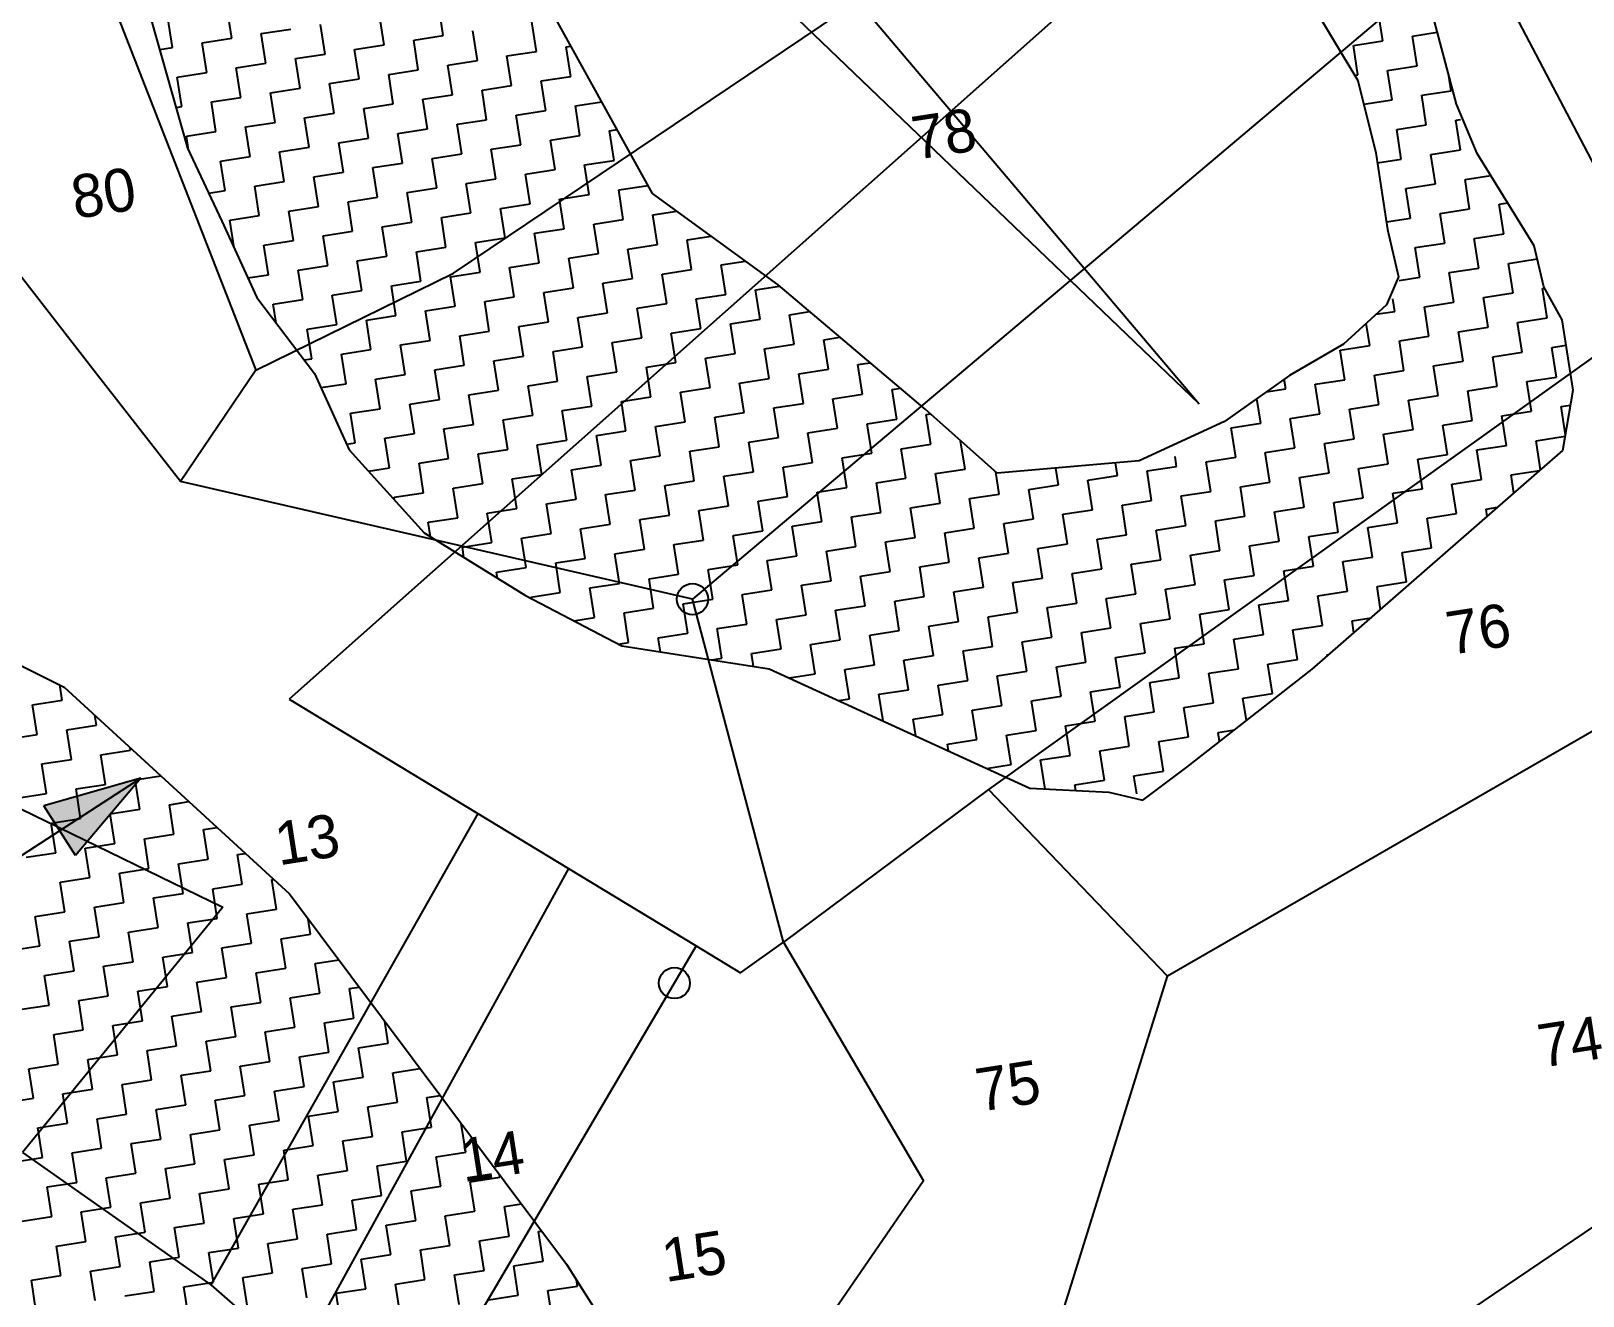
# Model space of a CAD drawing. Header units: metres. Extents: x 288488 to 290462, y 1999122 to 2001536.
# Drawn here: x 289043.3 to 289300.5, y 2000028.3 to 2000238.1 of the extents above; entities that cross this region are included whole.
import ezdxf
from ezdxf.enums import TextEntityAlignment as Align

# ---------------------------------------------------------------- set-up
doc = ezdxf.new("R2010")
doc.units = ezdxf.units.M
doc.header["$MEASUREMENT"] = 0
for name, color, linetype in [('POLY_HATCH', 12, 'Continuous'), ('POLY_PARCEL', 6, 'Continuous'), ('TEXT_PARCEL', 7, 'Continuous')]:
    doc.layers.add(name, color=color, linetype=linetype)
doc.styles.add('TEXT_MAP', font='')
doc.styles.get('TEXT_MAP').set_extended_font_data('Kruti Dev 050')

msp = doc.modelspace()

# ---------------------------------------------------------------- hatches: boundary and pattern name
h = msp.add_hatch(color=256)
h.paths.add_polyline_path([(289048.01, 2000105.5), (289050.66, 2000101.39), (289061.44, 2000114.16)])
h.paths.add_polyline_path([(289061.44, 2000114.16), (289045.36, 2000109.6), (289048.01, 2000105.5)])

# ---------------------------------------------------------------- linework, layer by layer
for p, q in [((289061.44, 2000114.16), (288980.57, 2000061.95)), ((289061.44, 2000114.16), (289045.36, 2000109.6)), ((289061.44, 2000114.16), (289050.66, 2000101.39)), ((289050.66, 2000101.39), (289045.36, 2000109.6))]:
    msp.add_line(p, q)
for centre in [(289152.9, 2000143.87), (289149.9, 2000080.21)]:
    msp.add_circle(centre, 2.58)
at = {"layer": 'POLY_HATCH', "linetype": 'Continuous'}
for p, q in [((289076.52, 2000236.88), (289075.76, 2000241.79)), ((289111.59, 2000237.32), (289110.83, 2000242.22)), ((289267.33, 2000236.47), (289266.57, 2000241.37)), ((289066.72, 2000235.36), (289065.96, 2000240.26)), ((289081.42, 2000237.65), (289086.32, 2000238.41)), ((289091.99, 2000234.27), (289091.22, 2000239.17)), ((289101.79, 2000235.8), (289101.03, 2000240.7)), ((289127.06, 2000234.71), (289126.29, 2000239.61)), ((289071.62, 2000236.12), (289076.52, 2000236.88)), ((289072.38, 2000231.22), (289071.62, 2000236.12)), ((289082.18, 2000232.75), (289081.42, 2000237.65)), ((289096.89, 2000235.03), (289101.79, 2000235.8)), ((289106.69, 2000236.56), (289111.59, 2000237.32)), ((289107.45, 2000231.66), (289106.69, 2000236.56)), ((289117.25, 2000233.18), (289116.49, 2000238.09)), ((289262.43, 2000235.7), (289267.33, 2000236.47)), ((289263.19, 2000230.8), (289262.43, 2000235.7)), ((289272.23, 2000237.23), (289276.35, 2000237.87)), ((289273, 2000232.33), (289272.23, 2000237.23)), ((289064.59, 2000235.03), (289066.72, 2000235.36)), ((289087.09, 2000233.51), (289091.99, 2000234.27)), ((289087.85, 2000228.61), (289087.09, 2000233.51)), ((289097.65, 2000230.13), (289096.89, 2000235.03)), ((289112.35, 2000232.42), (289117.25, 2000233.18)), ((289122.15, 2000233.95), (289127.06, 2000234.71)), ((289122.92, 2000229.05), (289122.15, 2000233.95)), ((289131.96, 2000235.47), (289132.75, 2000235.6)), ((289132.72, 2000230.57), (289131.96, 2000235.47)), ((289067.48, 2000230.46), (289072.38, 2000231.22)), ((289077.28, 2000231.98), (289082.18, 2000232.75)), ((289078.05, 2000227.08), (289077.28, 2000231.98)), ((289102.55, 2000230.9), (289107.45, 2000231.66)), ((289103.31, 2000226), (289102.55, 2000230.9)), ((289113.12, 2000227.52), (289112.35, 2000232.42)), ((289127.82, 2000229.81), (289132.72, 2000230.57)), ((289262.7, 2000230.72), (289263.19, 2000230.8)), ((289268.1, 2000231.56), (289273, 2000232.33)), ((289268.86, 2000226.66), (289268.1, 2000231.56)), ((289278.66, 2000228.19), (289278.28, 2000230.63)), ((289068.24, 2000225.56), (289067.48, 2000230.46)), ((289082.95, 2000227.85), (289087.85, 2000228.61)), ((289092.75, 2000229.37), (289097.65, 2000230.13)), ((289093.51, 2000224.47), (289092.75, 2000229.37)), ((289118.02, 2000228.28), (289122.92, 2000229.05)), ((289118.78, 2000223.38), (289118.02, 2000228.28)), ((289128.58, 2000224.91), (289127.82, 2000229.81)), ((289273.76, 2000227.43), (289278.66, 2000228.19)), ((289067.31, 2000225.41), (289068.24, 2000225.56)), ((289073.15, 2000226.32), (289078.05, 2000227.08)), ((289073.91, 2000221.42), (289073.15, 2000226.32)), ((289083.71, 2000222.94), (289082.95, 2000227.85)), ((289098.41, 2000225.23), (289103.31, 2000226)), ((289108.21, 2000226.76), (289113.12, 2000227.52)), ((289108.98, 2000221.86), (289108.21, 2000226.76)), ((289133.48, 2000225.67), (289137.87, 2000226.35)), ((289134.25, 2000220.77), (289133.48, 2000225.67)), ((289264.17, 2000225.93), (289268.86, 2000226.66)), ((289274.52, 2000222.53), (289273.76, 2000227.43)), ((289078.81, 2000222.18), (289083.71, 2000222.94)), ((289088.61, 2000223.71), (289093.51, 2000224.47)), ((289089.37, 2000218.81), (289088.61, 2000223.71)), ((289099.18, 2000220.33), (289098.41, 2000225.23)), ((289113.88, 2000222.62), (289118.78, 2000223.38)), ((289123.68, 2000224.15), (289128.58, 2000224.91)), ((289124.44, 2000219.24), (289123.68, 2000224.15)), ((289279.42, 2000223.29), (289280.21, 2000223.41)), ((289280.19, 2000218.39), (289279.42, 2000223.29)), ((289069.01, 2000220.66), (289073.91, 2000221.42)), ((289069.37, 2000218.36), (289069.01, 2000220.66)), ((289079.57, 2000217.28), (289078.81, 2000222.18)), ((289094.28, 2000219.57), (289099.18, 2000220.33)), ((289104.08, 2000221.09), (289108.98, 2000221.86)), ((289104.84, 2000216.19), (289104.08, 2000221.09)), ((289114.64, 2000217.72), (289113.88, 2000222.62)), ((289129.34, 2000220.01), (289134.25, 2000220.77)), ((289139.15, 2000221.53), (289140.43, 2000221.73)), ((289139.91, 2000216.63), (289139.15, 2000221.53)), ((289269.62, 2000221.76), (289274.52, 2000222.53)), ((289270.38, 2000216.86), (289269.62, 2000221.76)), ((289084.47, 2000218.04), (289089.37, 2000218.81)), ((289085.24, 2000213.14), (289084.47, 2000218.04)), ((289095.04, 2000214.67), (289094.28, 2000219.57)), ((289109.74, 2000216.96), (289114.64, 2000217.72)), ((289119.54, 2000218.48), (289124.44, 2000219.24)), ((289120.31, 2000213.58), (289119.54, 2000218.48)), ((289130.11, 2000215.11), (289129.34, 2000220.01)), ((289275.28, 2000217.62), (289280.19, 2000218.39)), ((289074.67, 2000216.52), (289079.57, 2000217.28)), ((289075.43, 2000211.62), (289074.67, 2000216.52)), ((289099.94, 2000215.43), (289104.84, 2000216.19)), ((289100.7, 2000210.53), (289099.94, 2000215.43)), ((289110.5, 2000212.06), (289109.74, 2000216.96)), ((289125.21, 2000214.34), (289130.11, 2000215.11)), ((289135.01, 2000215.87), (289139.91, 2000216.63)), ((289135.77, 2000210.97), (289135.01, 2000215.87)), ((289266.41, 2000216.24), (289270.38, 2000216.86)), ((289276.05, 2000212.72), (289275.28, 2000217.62)), ((289080.34, 2000212.38), (289085.24, 2000213.14)), ((289090.14, 2000213.91), (289095.04, 2000214.67)), ((289090.9, 2000209), (289090.14, 2000213.91)), ((289115.4, 2000212.82), (289120.31, 2000213.58)), ((289116.17, 2000207.92), (289115.4, 2000212.82)), ((289125.97, 2000209.44), (289125.21, 2000214.34)), ((289271.15, 2000211.96), (289276.05, 2000212.72)), ((289280.95, 2000213.49), (289285.22, 2000214.15)), ((289281.71, 2000208.59), (289280.95, 2000213.49)), ((289072.72, 2000211.19), (289075.43, 2000211.62)), ((289081.1, 2000207.48), (289080.34, 2000212.38)), ((289095.8, 2000209.77), (289100.7, 2000210.53)), ((289105.6, 2000211.29), (289110.5, 2000212.06)), ((289106.37, 2000206.39), (289105.6, 2000211.29)), ((289130.87, 2000210.21), (289135.77, 2000210.97)), ((289131.63, 2000205.3), (289130.87, 2000210.21)), ((289140.67, 2000211.73), (289145.55, 2000212.49)), ((289141.43, 2000206.83), (289140.67, 2000211.73)), ((289271.91, 2000207.06), (289271.15, 2000211.96)), ((289076.2, 2000206.72), (289081.1, 2000207.48)), ((289086, 2000208.24), (289090.9, 2000209)), ((289086.76, 2000203.34), (289086, 2000208.24)), ((289096.56, 2000204.87), (289095.8, 2000209.77)), ((289111.27, 2000207.15), (289116.17, 2000207.92)), ((289121.07, 2000208.68), (289125.97, 2000209.44)), ((289121.83, 2000203.78), (289121.07, 2000208.68)), ((289146.34, 2000207.59), (289150.32, 2000208.21)), ((289147.1, 2000202.69), (289146.34, 2000207.59)), ((289276.81, 2000207.82), (289281.71, 2000208.59)), ((289277.57, 2000202.92), (289276.81, 2000207.82)), ((289286.61, 2000209.35), (289288.03, 2000209.57)), ((289287.38, 2000204.45), (289286.61, 2000209.35)), ((289076.91, 2000202.14), (289076.2, 2000206.72)), ((289091.66, 2000204.1), (289096.56, 2000204.87)), ((289101.46, 2000205.63), (289106.37, 2000206.39)), ((289102.23, 2000200.73), (289101.46, 2000205.63)), ((289112.03, 2000202.25), (289111.27, 2000207.15)), ((289126.73, 2000204.54), (289131.63, 2000205.3)), ((289136.53, 2000206.07), (289141.43, 2000206.83)), ((289137.3, 2000201.17), (289136.53, 2000206.07)), ((289267.93, 2000206.44), (289271.91, 2000207.06)), ((289081.86, 2000202.58), (289086.76, 2000203.34)), ((289082.62, 2000197.68), (289081.86, 2000202.58)), ((289092.43, 2000199.2), (289091.66, 2000204.1)), ((289107.13, 2000201.49), (289112.03, 2000202.25)), ((289116.93, 2000203.02), (289121.83, 2000203.78)), ((289117.69, 2000198.12), (289116.93, 2000203.02)), ((289127.49, 2000199.64), (289126.73, 2000204.54)), ((289142.2, 2000201.93), (289147.1, 2000202.69)), ((289152, 2000203.46), (289155.99, 2000204.08)), ((289152.76, 2000198.55), (289152, 2000203.46)), ((289272.67, 2000202.16), (289277.57, 2000202.92)), ((289282.47, 2000203.68), (289287.38, 2000204.45)), ((289283.24, 2000198.78), (289282.47, 2000203.68)), ((289097.33, 2000199.97), (289102.23, 2000200.73)), ((289098.09, 2000195.06), (289097.33, 2000199.97)), ((289107.89, 2000196.59), (289107.13, 2000201.49)), ((289132.4, 2000200.4), (289137.3, 2000201.17)), ((289133.16, 2000195.5), (289132.4, 2000200.4)), ((289142.96, 2000197.03), (289142.2, 2000201.93)), ((289157.66, 2000199.32), (289161.66, 2000199.94)), ((289273.44, 2000197.26), (289272.67, 2000202.16)), ((289288.14, 2000199.55), (289292.92, 2000200.29)), ((289079.19, 2000197.14), (289082.62, 2000197.68)), ((289087.52, 2000198.44), (289092.43, 2000199.2)), ((289088.29, 2000193.54), (289087.52, 2000198.44)), ((289112.79, 2000197.35), (289117.69, 2000198.12)), ((289113.55, 2000192.45), (289112.79, 2000197.35)), ((289122.59, 2000198.88), (289127.49, 2000199.64)), ((289123.36, 2000193.98), (289122.59, 2000198.88)), ((289147.86, 2000197.79), (289152.76, 2000198.55)), ((289148.62, 2000192.89), (289147.86, 2000197.79)), ((289158.43, 2000194.42), (289157.66, 2000199.32)), ((289270.03, 2000196.73), (289273.44, 2000197.26)), ((289278.34, 2000198.02), (289283.24, 2000198.78)), ((289279.1, 2000193.12), (289278.34, 2000198.02)), ((289288.9, 2000194.65), (289288.14, 2000199.55)), ((289093.19, 2000194.3), (289098.09, 2000195.06)), ((289102.99, 2000195.83), (289107.89, 2000196.59)), ((289103.75, 2000190.93), (289102.99, 2000195.83)), ((289128.26, 2000194.74), (289133.16, 2000195.5)), ((289129.02, 2000189.84), (289128.26, 2000194.74)), ((289138.06, 2000196.27), (289142.96, 2000197.03)), ((289138.82, 2000191.37), (289138.06, 2000196.27)), ((289163.33, 2000195.18), (289167.3, 2000195.8)), ((289164.09, 2000190.28), (289163.33, 2000195.18)), ((289284, 2000193.88), (289288.9, 2000194.65)), ((289293.8, 2000195.41), (289294.12, 2000195.46)), ((289294.56, 2000190.51), (289293.8, 2000195.41)), ((289083.39, 2000192.78), (289088.29, 2000193.54)), ((289083.87, 2000189.67), (289083.39, 2000192.78)), ((289093.95, 2000189.4), (289093.19, 2000194.3)), ((289108.65, 2000191.69), (289113.55, 2000192.45)), ((289118.46, 2000193.21), (289123.36, 2000193.98)), ((289119.22, 2000188.31), (289118.46, 2000193.21)), ((289143.72, 2000192.13), (289148.62, 2000192.89)), ((289144.49, 2000187.23), (289143.72, 2000192.13)), ((289153.52, 2000193.65), (289158.43, 2000194.42)), ((289154.29, 2000188.75), (289153.52, 2000193.65)), ((289269.3, 2000191.59), (289268.97, 2000193.68)), ((289274.2, 2000192.36), (289279.1, 2000193.12)), ((289274.96, 2000187.46), (289274.2, 2000192.36)), ((289284.76, 2000188.98), (289284, 2000193.88)), ((289089.05, 2000188.64), (289093.95, 2000189.4)), ((289098.85, 2000190.16), (289103.75, 2000190.93)), ((289099.61, 2000185.26), (289098.85, 2000190.16)), ((289109.42, 2000186.79), (289108.65, 2000191.69)), ((289124.12, 2000189.08), (289129.02, 2000189.84)), ((289133.92, 2000190.6), (289138.82, 2000191.37)), ((289134.68, 2000185.7), (289133.92, 2000190.6)), ((289159.19, 2000189.52), (289164.09, 2000190.28)), ((289159.95, 2000184.61), (289159.19, 2000189.52)), ((289168.99, 2000191.04), (289172.31, 2000191.56)), ((289169.75, 2000186.14), (289168.99, 2000191.04)), ((289265.16, 2000185.93), (289264.58, 2000189.65)), ((289266.17, 2000191.11), (289269.3, 2000191.59)), ((289289.66, 2000189.74), (289294.56, 2000190.51)), ((289290.43, 2000184.84), (289289.66, 2000189.74)), ((289089.81, 2000183.74), (289089.05, 2000188.64)), ((289114.32, 2000187.55), (289119.22, 2000188.31)), ((289115.08, 2000182.65), (289114.32, 2000187.55)), ((289124.88, 2000184.18), (289124.12, 2000189.08)), ((289139.58, 2000186.46), (289144.49, 2000187.23)), ((289149.39, 2000187.99), (289154.29, 2000188.75)), ((289150.15, 2000183.09), (289149.39, 2000187.99)), ((289174.65, 2000186.9), (289177.32, 2000187.32)), ((289175.42, 2000182), (289174.65, 2000186.9)), ((289270.06, 2000186.69), (289274.96, 2000187.46)), ((289279.86, 2000188.22), (289284.76, 2000188.98)), ((289280.62, 2000183.32), (289279.86, 2000188.22)), ((289094.71, 2000184.5), (289099.61, 2000185.26)), ((289095.48, 2000179.6), (289094.71, 2000184.5)), ((289104.52, 2000186.03), (289109.42, 2000186.79)), ((289105.28, 2000181.12), (289104.52, 2000186.03)), ((289129.78, 2000184.94), (289134.68, 2000185.7)), ((289130.55, 2000180.04), (289129.78, 2000184.94)), ((289140.35, 2000181.56), (289139.58, 2000186.46)), ((289155.05, 2000183.85), (289159.95, 2000184.61)), ((289164.85, 2000185.38), (289169.75, 2000186.14)), ((289165.62, 2000180.48), (289164.85, 2000185.38)), ((289260.26, 2000185.17), (289265.16, 2000185.93)), ((289261.02, 2000180.27), (289260.26, 2000185.17)), ((289270.82, 2000181.79), (289270.06, 2000186.69)), ((289285.53, 2000184.08), (289290.43, 2000184.84)), ((289295.33, 2000185.61), (289297.68, 2000185.97)), ((289296.09, 2000180.71), (289295.33, 2000185.61)), ((289088.52, 2000183.54), (289089.81, 2000183.74)), ((289110.18, 2000181.89), (289115.08, 2000182.65)), ((289110.94, 2000176.99), (289110.18, 2000181.89)), ((289119.98, 2000183.41), (289124.88, 2000184.18)), ((289120.74, 2000178.51), (289119.98, 2000183.41)), ((289145.25, 2000182.33), (289150.15, 2000183.09)), ((289146.01, 2000177.43), (289145.25, 2000182.33)), ((289155.81, 2000178.95), (289155.05, 2000183.85)), ((289170.52, 2000181.24), (289175.42, 2000182)), ((289180.32, 2000182.76), (289182.33, 2000183.08)), ((289181.08, 2000177.86), (289180.32, 2000182.76)), ((289265.92, 2000181.03), (289270.82, 2000181.79)), ((289275.72, 2000182.56), (289280.62, 2000183.32)), ((289276.49, 2000177.65), (289275.72, 2000182.56)), ((289286.29, 2000179.18), (289285.53, 2000184.08)), ((289091.29, 2000178.95), (289095.48, 2000179.6)), ((289100.38, 2000180.36), (289105.28, 2000181.12)), ((289101.14, 2000175.46), (289100.38, 2000180.36)), ((289125.64, 2000179.27), (289130.55, 2000180.04)), ((289126.41, 2000174.37), (289125.64, 2000179.27)), ((289135.45, 2000180.8), (289140.35, 2000181.56)), ((289136.21, 2000175.9), (289135.45, 2000180.8)), ((289160.71, 2000179.71), (289165.62, 2000180.48)), ((289161.48, 2000174.81), (289160.71, 2000179.71)), ((289171.28, 2000176.34), (289170.52, 2000181.24)), ((289251.22, 2000178.74), (289250.97, 2000180.37)), ((289256.12, 2000179.5), (289261.02, 2000180.27)), ((289256.88, 2000174.6), (289256.12, 2000179.5)), ((289266.68, 2000176.13), (289265.92, 2000181.03)), ((289281.39, 2000178.42), (289286.29, 2000179.18)), ((289291.19, 2000179.94), (289296.09, 2000180.71)), ((289291.95, 2000175.04), (289291.19, 2000179.94)), ((289106.04, 2000176.22), (289110.94, 2000176.99)), ((289115.84, 2000177.75), (289120.74, 2000178.51)), ((289116.61, 2000172.85), (289115.84, 2000177.75)), ((289141.11, 2000176.66), (289146.01, 2000177.43)), ((289141.87, 2000171.76), (289141.11, 2000176.66)), ((289150.91, 2000178.19), (289155.81, 2000178.95)), ((289151.68, 2000173.29), (289150.91, 2000178.19)), ((289176.18, 2000177.1), (289181.08, 2000177.86)), ((289176.94, 2000172.2), (289176.18, 2000177.1)), ((289185.98, 2000178.63), (289187.35, 2000178.84)), ((289186.74, 2000173.73), (289185.98, 2000178.63)), ((289247.08, 2000173.08), (289246.45, 2000177.16)), ((289247.96, 2000178.23), (289251.22, 2000178.74)), ((289271.59, 2000176.89), (289276.49, 2000177.65)), ((289272.35, 2000171.99), (289271.59, 2000176.89)), ((289282.15, 2000173.52), (289281.39, 2000178.42)), ((289096.24, 2000174.7), (289101.14, 2000175.46)), ((289097, 2000169.8), (289096.24, 2000174.7)), ((289106.8, 2000171.32), (289106.04, 2000176.22)), ((289121.51, 2000173.61), (289126.41, 2000174.37)), ((289131.31, 2000175.14), (289136.21, 2000175.9)), ((289132.07, 2000170.24), (289131.31, 2000175.14)), ((289156.58, 2000174.05), (289161.48, 2000174.81)), ((289157.34, 2000169.15), (289156.58, 2000174.05)), ((289166.38, 2000175.58), (289171.28, 2000176.34)), ((289167.14, 2000170.67), (289166.38, 2000175.58)), ((289191.65, 2000174.49), (289192.32, 2000174.59)), ((289192.41, 2000169.59), (289191.65, 2000174.49)), ((289251.98, 2000173.84), (289256.88, 2000174.6)), ((289261.78, 2000175.37), (289266.68, 2000176.13)), ((289262.55, 2000170.47), (289261.78, 2000175.37)), ((289287.05, 2000174.28), (289291.95, 2000175.04)), ((289287.81, 2000169.38), (289287.05, 2000174.28)), ((289296.85, 2000175.8), (289298.42, 2000176.05)), ((289297.58, 2000171.12), (289296.85, 2000175.8)), ((289111.7, 2000172.09), (289116.61, 2000172.85)), ((289112.47, 2000167.18), (289111.7, 2000172.09)), ((289122.27, 2000168.71), (289121.51, 2000173.61)), ((289136.97, 2000171), (289141.87, 2000171.76)), ((289146.77, 2000172.52), (289151.68, 2000173.29)), ((289147.54, 2000167.62), (289146.77, 2000172.52)), ((289172.04, 2000171.44), (289176.94, 2000172.2)), ((289172.8, 2000166.54), (289172.04, 2000171.44)), ((289181.84, 2000172.96), (289186.74, 2000173.73)), ((289182.61, 2000168.06), (289181.84, 2000172.96)), ((289242.18, 2000172.31), (289247.08, 2000173.08)), ((289242.94, 2000167.41), (289242.18, 2000172.31)), ((289252.74, 2000168.94), (289251.98, 2000173.84)), ((289267.45, 2000171.23), (289272.35, 2000171.99)), ((289277.25, 2000172.75), (289282.15, 2000173.52)), ((289278.01, 2000167.85), (289277.25, 2000172.75)), ((289095.56, 2000169.57), (289097, 2000169.8)), ((289101.9, 2000170.56), (289106.8, 2000171.32)), ((289102.67, 2000165.66), (289101.9, 2000170.56)), ((289127.17, 2000169.47), (289132.07, 2000170.24)), ((289127.93, 2000164.57), (289127.17, 2000169.47)), ((289137.74, 2000166.1), (289136.97, 2000171)), ((289152.44, 2000168.39), (289157.34, 2000169.15)), ((289162.24, 2000169.91), (289167.14, 2000170.67)), ((289163, 2000165.01), (289162.24, 2000169.91)), ((289187.51, 2000168.82), (289192.41, 2000169.59)), ((289188.27, 2000163.92), (289187.51, 2000168.82)), ((289198.07, 2000165.45), (289197.34, 2000170.14)), ((289247.84, 2000168.18), (289252.74, 2000168.94)), ((289257.65, 2000169.7), (289262.55, 2000170.47)), ((289258.41, 2000164.8), (289257.65, 2000169.7)), ((289268.21, 2000166.33), (289267.45, 2000171.23)), ((289282.91, 2000168.62), (289287.81, 2000169.38)), ((289292.71, 2000170.14), (289297.54, 2000170.89)), ((289293.47, 2000165.32), (289292.71, 2000170.14)), ((289107.57, 2000166.42), (289112.47, 2000167.18)), ((289108.33, 2000161.52), (289107.57, 2000166.42)), ((289117.37, 2000167.95), (289122.27, 2000168.71)), ((289118.13, 2000163.05), (289117.37, 2000167.95)), ((289142.64, 2000166.86), (289147.54, 2000167.62)), ((289143.4, 2000161.96), (289142.64, 2000166.86)), ((289153.2, 2000163.49), (289152.44, 2000168.39)), ((289167.9, 2000165.77), (289172.8, 2000166.54)), ((289177.71, 2000167.3), (289182.61, 2000168.06)), ((289178.47, 2000162.4), (289177.71, 2000167.3)), ((289223.34, 2000164.36), (289223.01, 2000166.47)), ((289233.14, 2000165.89), (289232.89, 2000167.52)), ((289238.04, 2000166.65), (289242.94, 2000167.41)), ((289238.8, 2000161.75), (289238.04, 2000166.65)), ((289248.61, 2000163.28), (289247.84, 2000168.18)), ((289263.31, 2000165.56), (289268.21, 2000166.33)), ((289273.11, 2000167.09), (289278.01, 2000167.85)), ((289273.87, 2000162.19), (289273.11, 2000167.09)), ((289283.68, 2000163.71), (289282.91, 2000168.62)), ((289099.17, 2000165.11), (289102.67, 2000165.66)), ((289123.03, 2000163.81), (289127.93, 2000164.57)), ((289123.8, 2000158.91), (289123.03, 2000163.81)), ((289132.83, 2000165.33), (289137.74, 2000166.1)), ((289133.6, 2000160.43), (289132.83, 2000165.33)), ((289158.1, 2000164.25), (289163, 2000165.01)), ((289158.86, 2000159.35), (289158.1, 2000164.25)), ((289168.67, 2000160.87), (289167.9, 2000165.77)), ((289183.37, 2000163.16), (289188.27, 2000163.92)), ((289193.17, 2000164.69), (289198.07, 2000165.45)), ((289193.93, 2000159.79), (289193.17, 2000164.69)), ((289203.74, 2000161.31), (289203.17, 2000164.98)), ((289213.54, 2000162.84), (289213.1, 2000165.62)), ((289218.44, 2000163.6), (289223.34, 2000164.36)), ((289228.24, 2000165.13), (289233.14, 2000165.89)), ((289229, 2000160.22), (289228.24, 2000165.13)), ((289253.51, 2000164.04), (289258.41, 2000164.8)), ((289254.27, 2000159.14), (289253.51, 2000164.04)), ((289264.07, 2000160.66), (289263.31, 2000165.56)), ((289278.77, 2000162.95), (289283.68, 2000163.71)), ((289288.58, 2000164.48), (289293.35, 2000165.22)), ((289289.05, 2000161.46), (289288.58, 2000164.48)), ((289103.43, 2000160.76), (289108.33, 2000161.52)), ((289113.23, 2000162.28), (289118.13, 2000163.05)), ((289113.99, 2000157.38), (289113.23, 2000162.28)), ((289138.5, 2000161.2), (289143.4, 2000161.96)), ((289139.26, 2000156.3), (289138.5, 2000161.2)), ((289148.3, 2000162.72), (289153.2, 2000163.49)), ((289149.06, 2000157.82), (289148.3, 2000162.72)), ((289173.57, 2000161.64), (289178.47, 2000162.4)), ((289174.33, 2000156.73), (289173.57, 2000161.64)), ((289184.13, 2000158.26), (289183.37, 2000163.16)), ((289198.83, 2000160.55), (289203.74, 2000161.31)), ((289208.64, 2000162.07), (289213.54, 2000162.84)), ((289209.4, 2000157.17), (289208.64, 2000162.07)), ((289219.2, 2000158.7), (289218.44, 2000163.6)), ((289233.9, 2000160.99), (289238.8, 2000161.75)), ((289243.71, 2000162.51), (289248.61, 2000163.28)), ((289244.47, 2000157.61), (289243.71, 2000162.51)), ((289268.97, 2000161.43), (289273.87, 2000162.19)), ((289269.74, 2000156.53), (289268.97, 2000161.43)), ((289279.54, 2000158.05), (289278.77, 2000162.95)), ((289103.5, 2000160.33), (289103.43, 2000160.76)), ((289118.89, 2000158.15), (289123.8, 2000158.91)), ((289128.7, 2000159.67), (289133.6, 2000160.43)), ((289129.46, 2000154.77), (289128.7, 2000159.67)), ((289153.96, 2000158.58), (289158.86, 2000159.35)), ((289154.73, 2000153.68), (289153.96, 2000158.58)), ((289163.77, 2000160.11), (289168.67, 2000160.87)), ((289164.53, 2000155.21), (289163.77, 2000160.11)), ((289189.03, 2000159.02), (289193.93, 2000159.79)), ((289189.8, 2000154.12), (289189.03, 2000159.02)), ((289199.6, 2000155.65), (289198.83, 2000160.55)), ((289214.3, 2000157.94), (289219.2, 2000158.7)), ((289224.1, 2000159.46), (289229, 2000160.22)), ((289224.86, 2000154.56), (289224.1, 2000159.46)), ((289234.67, 2000156.09), (289233.9, 2000160.99)), ((289249.37, 2000158.37), (289254.27, 2000159.14)), ((289259.17, 2000159.9), (289264.07, 2000160.66)), ((289259.93, 2000155), (289259.17, 2000159.9)), ((289284.44, 2000158.81), (289286.35, 2000159.11)), ((289284.63, 2000157.6), (289284.44, 2000158.81)), ((289109.09, 2000156.62), (289113.99, 2000157.38)), ((289109.46, 2000154.23), (289109.09, 2000156.62)), ((289119.66, 2000153.24), (289118.89, 2000158.15)), ((289134.36, 2000155.53), (289139.26, 2000156.3)), ((289144.16, 2000157.06), (289149.06, 2000157.82)), ((289144.92, 2000152.16), (289144.16, 2000157.06)), ((289169.43, 2000155.97), (289174.33, 2000156.73)), ((289170.19, 2000151.07), (289169.43, 2000155.97)), ((289179.23, 2000157.5), (289184.13, 2000158.26)), ((289179.99, 2000152.6), (289179.23, 2000157.5)), ((289204.5, 2000156.41), (289209.4, 2000157.17)), ((289205.26, 2000151.51), (289204.5, 2000156.41)), ((289215.06, 2000153.04), (289214.3, 2000157.94)), ((289229.77, 2000155.32), (289234.67, 2000156.09)), ((289239.57, 2000156.85), (289244.47, 2000157.61)), ((289240.33, 2000151.95), (289239.57, 2000156.85)), ((289250.13, 2000153.47), (289249.37, 2000158.37)), ((289264.83, 2000155.76), (289269.74, 2000156.53)), ((289274.64, 2000157.29), (289279.54, 2000158.05)), ((289275.4, 2000152.39), (289274.64, 2000157.29)), ((289124.56, 2000154.01), (289129.46, 2000154.77)), ((289125.32, 2000149.11), (289124.56, 2000154.01)), ((289135.12, 2000150.63), (289134.36, 2000155.53)), ((289149.83, 2000152.92), (289154.73, 2000153.68)), ((289159.63, 2000154.45), (289164.53, 2000155.21)), ((289160.39, 2000149.55), (289159.63, 2000154.45)), ((289184.89, 2000153.36), (289189.8, 2000154.12)), ((289185.66, 2000148.46), (289184.89, 2000153.36)), ((289194.7, 2000154.88), (289199.6, 2000155.65)), ((289195.46, 2000149.98), (289194.7, 2000154.88)), ((289219.96, 2000153.8), (289224.86, 2000154.56)), ((289220.73, 2000148.9), (289219.96, 2000153.8)), ((289230.53, 2000150.42), (289229.77, 2000155.32)), ((289245.23, 2000152.71), (289250.13, 2000153.47)), ((289255.03, 2000154.24), (289259.93, 2000155)), ((289255.8, 2000149.34), (289255.03, 2000154.24)), ((289265.6, 2000150.86), (289264.83, 2000155.76)), ((289114.76, 2000152.48), (289119.66, 2000153.24)), ((289115.02, 2000150.79), (289114.76, 2000152.48)), ((289140.02, 2000151.39), (289144.92, 2000152.16)), ((289140.79, 2000146.49), (289140.02, 2000151.39)), ((289150.59, 2000148.02), (289149.83, 2000152.92)), ((289165.29, 2000150.31), (289170.19, 2000151.07)), ((289175.09, 2000151.83), (289179.99, 2000152.6)), ((289175.86, 2000146.93), (289175.09, 2000151.83)), ((289200.36, 2000150.75), (289205.26, 2000151.51)), ((289210.16, 2000152.27), (289215.06, 2000153.04)), ((289210.92, 2000147.37), (289210.16, 2000152.27)), ((289235.43, 2000151.19), (289240.33, 2000151.95)), ((289236.19, 2000146.28), (289235.43, 2000151.19)), ((289245.99, 2000147.81), (289245.23, 2000152.71)), ((289260.7, 2000150.1), (289265.6, 2000150.86)), ((289270.5, 2000151.62), (289275.4, 2000152.39)), ((289271.26, 2000146.72), (289270.5, 2000151.62)), ((289120.42, 2000148.34), (289125.32, 2000149.11)), ((289120.57, 2000147.36), (289120.42, 2000148.34)), ((289130.22, 2000149.87), (289135.12, 2000150.63)), ((289130.98, 2000144.97), (289130.22, 2000149.87)), ((289155.49, 2000148.78), (289160.39, 2000149.55)), ((289156.25, 2000143.88), (289155.49, 2000148.78)), ((289166.05, 2000145.41), (289165.29, 2000150.31)), ((289180.76, 2000147.7), (289185.66, 2000148.46)), ((289190.56, 2000149.22), (289195.46, 2000149.98)), ((289191.32, 2000144.32), (289190.56, 2000149.22)), ((289201.12, 2000145.85), (289200.36, 2000150.75)), ((289215.83, 2000148.13), (289220.73, 2000148.9)), ((289225.63, 2000149.66), (289230.53, 2000150.42)), ((289226.39, 2000144.76), (289225.63, 2000149.66)), ((289250.89, 2000148.57), (289255.8, 2000149.34)), ((289251.66, 2000143.67), (289250.89, 2000148.57)), ((289261.46, 2000145.2), (289260.7, 2000150.1)), ((289135.89, 2000145.73), (289140.79, 2000146.49)), ((289136.65, 2000140.83), (289135.89, 2000145.73)), ((289145.69, 2000147.26), (289150.59, 2000148.02)), ((289146.45, 2000142.36), (289145.69, 2000147.26)), ((289170.95, 2000146.17), (289175.86, 2000146.93)), ((289171.72, 2000141.27), (289170.95, 2000146.17)), ((289181.52, 2000142.79), (289180.76, 2000147.7)), ((289196.22, 2000145.08), (289201.12, 2000145.85)), ((289206.02, 2000146.61), (289210.92, 2000147.37)), ((289206.79, 2000141.71), (289206.02, 2000146.61)), ((289216.59, 2000143.23), (289215.83, 2000148.13)), ((289231.29, 2000145.52), (289236.19, 2000146.28)), ((289241.09, 2000147.05), (289245.99, 2000147.81)), ((289241.86, 2000142.15), (289241.09, 2000147.05)), ((289266.36, 2000145.96), (289271.26, 2000146.72)), ((289266.95, 2000142.16), (289266.36, 2000145.96)), ((289126.08, 2000144.21), (289130.98, 2000144.97)), ((289126.11, 2000144.01), (289126.08, 2000144.21)), ((289151.35, 2000143.12), (289156.25, 2000143.88)), ((289152.11, 2000138.22), (289151.35, 2000143.12)), ((289161.15, 2000144.64), (289166.05, 2000145.41)), ((289161.92, 2000139.74), (289161.15, 2000144.64)), ((289186.42, 2000143.56), (289191.32, 2000144.32)), ((289187.18, 2000138.66), (289186.42, 2000143.56)), ((289196.98, 2000140.18), (289196.22, 2000145.08)), ((289211.69, 2000142.47), (289216.59, 2000143.23)), ((289221.49, 2000144), (289226.39, 2000144.76)), ((289222.25, 2000139.1), (289221.49, 2000144)), ((289232.05, 2000140.62), (289231.29, 2000145.52)), ((289246.76, 2000142.91), (289251.66, 2000143.67)), ((289256.56, 2000144.43), (289261.46, 2000145.2)), ((289257.32, 2000139.53), (289256.56, 2000144.43)), ((289133.21, 2000140.29), (289136.65, 2000140.83)), ((289141.55, 2000141.59), (289146.45, 2000142.36)), ((289142.31, 2000136.69), (289141.55, 2000141.59)), ((289166.82, 2000140.51), (289171.72, 2000141.27)), ((289167.58, 2000135.61), (289166.82, 2000140.51)), ((289176.62, 2000142.03), (289181.52, 2000142.79)), ((289177.38, 2000137.13), (289176.62, 2000142.03)), ((289201.89, 2000140.94), (289206.79, 2000141.71)), ((289202.65, 2000136.04), (289201.89, 2000140.94)), ((289212.45, 2000137.57), (289211.69, 2000142.47)), ((289227.15, 2000139.86), (289232.05, 2000140.62)), ((289236.96, 2000141.38), (289241.86, 2000142.15)), ((289237.72, 2000136.48), (289236.96, 2000141.38)), ((289247.52, 2000138.01), (289246.76, 2000142.91)), ((289262.22, 2000140.3), (289265.38, 2000140.79)), ((289147.21, 2000137.45), (289152.11, 2000138.22)), ((289157.01, 2000138.98), (289161.92, 2000139.74)), ((289157.78, 2000134.08), (289157.01, 2000138.98)), ((289182.28, 2000137.89), (289187.18, 2000138.66)), ((289192.08, 2000139.42), (289196.98, 2000140.18)), ((289192.85, 2000134.52), (289192.08, 2000139.42)), ((289217.35, 2000138.33), (289222.25, 2000139.1)), ((289218.11, 2000133.43), (289217.35, 2000138.33)), ((289227.92, 2000134.96), (289227.15, 2000139.86)), ((289242.62, 2000137.25), (289247.52, 2000138.01)), ((289252.42, 2000138.77), (289257.32, 2000139.53)), ((289253.18, 2000133.87), (289252.42, 2000138.77)), ((289262.53, 2000138.3), (289262.22, 2000140.3)), ((289140.59, 2000136.42), (289142.31, 2000136.69)), ((289147.57, 2000135.13), (289147.21, 2000137.45)), ((289162.68, 2000134.84), (289167.58, 2000135.61)), ((289172.48, 2000136.37), (289177.38, 2000137.13)), ((289173.24, 2000131.47), (289172.48, 2000136.37)), ((289183.04, 2000132.99), (289182.28, 2000137.89)), ((289197.75, 2000135.28), (289202.65, 2000136.04)), ((289207.55, 2000136.81), (289212.45, 2000137.57)), ((289208.31, 2000131.91), (289207.55, 2000136.81)), ((289232.82, 2000135.72), (289237.72, 2000136.48)), ((289233.58, 2000130.82), (289232.82, 2000135.72)), ((289243.38, 2000132.34), (289242.62, 2000137.25)), ((289156.08, 2000133.82), (289157.78, 2000134.08)), ((289163, 2000132.75), (289162.68, 2000134.84)), ((289178.14, 2000132.23), (289183.04, 2000132.99)), ((289187.95, 2000133.76), (289192.85, 2000134.52)), ((289188.71, 2000128.85), (289187.95, 2000133.76)), ((289198.51, 2000130.38), (289197.75, 2000135.28)), ((289213.21, 2000132.67), (289218.11, 2000133.43)), ((289223.02, 2000134.19), (289227.92, 2000134.96)), ((289223.78, 2000129.29), (289223.02, 2000134.19)), ((289248.28, 2000133.11), (289253.18, 2000133.87)), ((289249.05, 2000128.21), (289248.28, 2000133.11)), ((289258.08, 2000134.63), (289258.39, 2000134.68)), ((289258.11, 2000134.44), (289258.08, 2000134.63)), ((289168.97, 2000130.8), (289173.24, 2000131.47)), ((289178.91, 2000127.33), (289178.14, 2000132.23)), ((289193.61, 2000129.62), (289198.51, 2000130.38)), ((289203.41, 2000131.14), (289208.31, 2000131.91)), ((289204.17, 2000126.24), (289203.41, 2000131.14)), ((289213.98, 2000127.77), (289213.21, 2000132.67)), ((289228.68, 2000130.06), (289233.58, 2000130.82)), ((289238.48, 2000131.58), (289243.38, 2000132.34)), ((289239.24, 2000126.68), (289238.48, 2000131.58)), ((289048.43, 2000127.1), (289048.04, 2000129.64)), ((289183.81, 2000128.09), (289188.71, 2000128.85)), ((289184.5, 2000123.68), (289183.81, 2000128.09)), ((289194.37, 2000124.72), (289193.61, 2000129.62)), ((289209.08, 2000127.01), (289213.98, 2000127.77)), ((289218.88, 2000128.53), (289223.78, 2000129.29)), ((289219.64, 2000123.63), (289218.88, 2000128.53)), ((289229.44, 2000125.16), (289228.68, 2000130.06)), ((289244.14, 2000127.44), (289249.05, 2000128.21)), ((289043.53, 2000126.34), (289048.43, 2000127.1)), ((289044.29, 2000121.44), (289043.53, 2000126.34)), ((289177.13, 2000127.05), (289178.91, 2000127.33)), ((289199.27, 2000125.48), (289204.17, 2000126.24)), ((289200.04, 2000120.58), (289199.27, 2000125.48)), ((289209.84, 2000122.1), (289209.08, 2000127.01)), ((289224.54, 2000124.39), (289229.44, 2000125.16)), ((289234.34, 2000125.92), (289239.24, 2000126.68)), ((289235.11, 2000121.02), (289234.34, 2000125.92)), ((289244.72, 2000123.75), (289244.14, 2000127.44)), ((289049.19, 2000122.2), (289054.1, 2000122.96)), ((289054.1, 2000122.96), (289053.84, 2000124.61)), ((289189.47, 2000123.95), (289194.37, 2000124.72)), ((289189.9, 2000121.2), (289189.47, 2000123.95)), ((289214.74, 2000122.87), (289219.64, 2000123.63)), ((289215.5, 2000117.97), (289214.74, 2000122.87)), ((289225.3, 2000119.49), (289224.54, 2000124.39)), ((289039.39, 2000120.67), (289044.29, 2000121.44)), ((289049.96, 2000117.3), (289049.19, 2000122.2)), ((289195.14, 2000119.82), (289200.04, 2000120.58)), ((289204.94, 2000121.34), (289209.84, 2000122.1)), ((289205.7, 2000116.44), (289204.94, 2000121.34)), ((289230.2, 2000120.25), (289235.11, 2000121.02)), ((289230.97, 2000115.35), (289230.2, 2000120.25)), ((289240.01, 2000121.78), (289242.75, 2000122.21)), ((289240.24, 2000120.25), (289240.01, 2000121.78)), ((289054.86, 2000118.06), (289059.76, 2000118.82)), ((289055.62, 2000113.16), (289054.86, 2000118.06)), ((289059.76, 2000118.82), (289059.7, 2000119.23)), ((289195.31, 2000118.71), (289195.14, 2000119.82)), ((289210.6, 2000117.2), (289215.5, 2000117.97)), ((289220.4, 2000118.73), (289225.3, 2000119.49)), ((289221.17, 2000113.83), (289220.4, 2000118.73)), ((289045.06, 2000116.54), (289049.96, 2000117.3)), ((289045.82, 2000111.63), (289045.06, 2000116.54)), ((289201.64, 2000115.81), (289205.7, 2000116.44)), ((289211.35, 2000112.39), (289210.6, 2000117.2)), ((289226.07, 2000114.59), (289230.97, 2000115.35)), ((289050.72, 2000112.4), (289055.62, 2000113.16)), ((289051.48, 2000107.5), (289050.72, 2000112.4)), ((289060.52, 2000113.92), (289064.75, 2000114.58)), ((289061.28, 2000109.02), (289060.52, 2000113.92)), ((289216.26, 2000113.07), (289221.17, 2000113.83)), ((289216.41, 2000112.13), (289216.26, 2000113.07)), ((289226.53, 2000111.61), (289226.07, 2000114.59)), ((289040.92, 2000110.87), (289045.82, 2000111.63)), ((289066.19, 2000109.78), (289069.43, 2000110.29)), ((289066.95, 2000104.88), (289066.19, 2000109.78)), ((289046.58, 2000106.73), (289051.48, 2000107.5)), ((289056.38, 2000108.26), (289061.28, 2000109.02)), ((289057.15, 2000103.36), (289056.38, 2000108.26)), ((289047.35, 2000101.83), (289046.58, 2000106.73)), ((289062.05, 2000104.12), (289066.95, 2000104.88)), ((289071.85, 2000105.65), (289074.1, 2000106)), ((289072.61, 2000100.75), (289071.85, 2000105.65)), ((289052.25, 2000102.6), (289057.15, 2000103.36)), ((289053.01, 2000097.69), (289052.25, 2000102.6)), ((289062.81, 2000099.22), (289062.05, 2000104.12)), ((289042.44, 2000101.07), (289047.35, 2000101.83)), ((289067.71, 2000099.98), (289072.61, 2000100.75)), ((289068.47, 2000095.08), (289067.71, 2000099.98)), ((289077.51, 2000101.51), (289078.77, 2000101.7)), ((289078.28, 2000096.61), (289077.51, 2000101.51)), ((289048.11, 2000096.93), (289053.01, 2000097.69)), ((289048.87, 2000092.03), (289048.11, 2000096.93)), ((289057.91, 2000098.46), (289062.81, 2000099.22)), ((289058.67, 2000093.56), (289057.91, 2000098.46)), ((289083.18, 2000097.37), (289083.44, 2000097.41)), ((289083.94, 2000092.47), (289083.18, 2000097.37)), ((289063.57, 2000094.32), (289068.47, 2000095.08)), ((289064.34, 2000089.42), (289063.57, 2000094.32)), ((289073.38, 2000095.84), (289078.28, 2000096.61)), ((289074.14, 2000090.94), (289073.38, 2000095.84)), ((289043.97, 2000091.27), (289048.87, 2000092.03)), ((289053.77, 2000092.79), (289058.67, 2000093.56)), ((289054.53, 2000087.89), (289053.77, 2000092.79)), ((289079.04, 2000091.71), (289083.94, 2000092.47)), ((289079.8, 2000086.81), (289079.04, 2000091.71)), ((289044.73, 2000086.37), (289043.97, 2000091.27)), ((289059.44, 2000088.66), (289064.34, 2000089.42)), ((289069.24, 2000090.18), (289074.14, 2000090.94)), ((289070, 2000085.28), (289069.24, 2000090.18)), ((289089.6, 2000088.33), (289089.22, 2000090.79)), ((289049.63, 2000087.13), (289054.53, 2000087.89)), ((289050.4, 2000082.23), (289049.63, 2000087.13)), ((289060.2, 2000083.75), (289059.44, 2000088.66)), ((289074.9, 2000086.04), (289079.8, 2000086.81)), ((289084.7, 2000087.57), (289089.6, 2000088.33)), ((289085.47, 2000082.67), (289084.7, 2000087.57)), ((289039.83, 2000085.6), (289044.73, 2000086.37)), ((289065.1, 2000084.52), (289070, 2000085.28)), ((289065.86, 2000079.62), (289065.1, 2000084.52)), ((289075.66, 2000081.14), (289074.9, 2000086.04)), ((289090.37, 2000083.43), (289094.28, 2000084.04)), ((289045.5, 2000081.47), (289050.4, 2000082.23)), ((289046.26, 2000076.56), (289045.5, 2000081.47)), ((289055.3, 2000082.99), (289060.2, 2000083.75)), ((289056.06, 2000078.09), (289055.3, 2000082.99)), ((289080.56, 2000081.9), (289085.47, 2000082.67)), ((289081.33, 2000077), (289080.56, 2000081.9)), ((289091.13, 2000078.53), (289090.37, 2000083.43)), ((289060.96, 2000078.85), (289065.86, 2000079.62)), ((289061.72, 2000073.95), (289060.96, 2000078.85)), ((289070.76, 2000080.38), (289075.66, 2000081.14)), ((289071.53, 2000075.48), (289070.76, 2000080.38)), ((289096.03, 2000079.29), (289097.64, 2000079.54)), ((289096.79, 2000074.39), (289096.03, 2000079.29)), ((289041.36, 2000075.8), (289046.26, 2000076.56)), ((289051.16, 2000077.33), (289056.06, 2000078.09)), ((289051.92, 2000072.43), (289051.16, 2000077.33)), ((289076.43, 2000076.24), (289081.33, 2000077)), ((289077.19, 2000071.34), (289076.43, 2000076.24)), ((289086.23, 2000077.77), (289091.13, 2000078.53)), ((289086.99, 2000072.87), (289086.23, 2000077.77)), ((289056.82, 2000073.19), (289061.72, 2000073.95)), ((289066.62, 2000074.72), (289071.53, 2000075.48)), ((289067.39, 2000069.81), (289066.62, 2000074.72)), ((289091.89, 2000073.63), (289096.79, 2000074.39)), ((289092.65, 2000068.73), (289091.89, 2000073.63)), ((289102.46, 2000070.25), (289101.9, 2000073.86)), ((289047.02, 2000071.66), (289051.92, 2000072.43)), ((289047.78, 2000066.76), (289047.02, 2000071.66)), ((289057.59, 2000068.29), (289056.82, 2000073.19)), ((289072.29, 2000070.58), (289077.19, 2000071.34)), ((289082.09, 2000072.1), (289086.99, 2000072.87)), ((289082.85, 2000067.2), (289082.09, 2000072.1)), ((289062.49, 2000069.05), (289067.39, 2000069.81)), ((289063.25, 2000064.15), (289062.49, 2000069.05)), ((289073.05, 2000065.68), (289072.29, 2000070.58)), ((289087.75, 2000067.96), (289092.65, 2000068.73)), ((289097.56, 2000069.49), (289102.46, 2000070.25)), ((289098.32, 2000064.59), (289097.56, 2000069.49)), ((289042.88, 2000066), (289047.78, 2000066.76)), ((289043.65, 2000061.1), (289042.88, 2000066)), ((289052.68, 2000067.53), (289057.59, 2000068.29)), ((289053.45, 2000062.62), (289052.68, 2000067.53)), ((289077.95, 2000066.44), (289082.85, 2000067.2)), ((289078.71, 2000061.54), (289077.95, 2000066.44)), ((289088.52, 2000063.06), (289087.75, 2000067.96)), ((289103.22, 2000065.35), (289107.73, 2000066.05)), ((289058.35, 2000063.39), (289063.25, 2000064.15)), ((289059.11, 2000058.49), (289058.35, 2000063.39)), ((289068.15, 2000064.91), (289073.05, 2000065.68)), ((289068.91, 2000060.01), (289068.15, 2000064.91)), ((289093.42, 2000063.83), (289098.32, 2000064.59)), ((289094.18, 2000058.93), (289093.42, 2000063.83)), ((289103.98, 2000060.45), (289103.22, 2000065.35)), ((289038.74, 2000060.34), (289043.65, 2000061.1)), ((289048.55, 2000061.86), (289053.45, 2000062.62)), ((289049.31, 2000056.96), (289048.55, 2000061.86)), ((289073.81, 2000060.78), (289078.71, 2000061.54)), ((289074.58, 2000055.87), (289073.81, 2000060.78)), ((289083.62, 2000062.3), (289088.52, 2000063.06)), ((289084.38, 2000057.4), (289083.62, 2000062.3)), ((289108.88, 2000061.21), (289111.1, 2000061.56)), ((289109.65, 2000056.31), (289108.88, 2000061.21)), ((289054.21, 2000057.72), (289059.11, 2000058.49)), ((289064.01, 2000059.25), (289068.91, 2000060.01)), ((289064.77, 2000054.35), (289064.01, 2000059.25)), ((289089.28, 2000058.16), (289094.18, 2000058.93)), ((289099.08, 2000059.69), (289103.98, 2000060.45)), ((289099.84, 2000054.79), (289099.08, 2000059.69)), ((289044.41, 2000056.2), (289049.31, 2000056.96)), ((289045.17, 2000051.3), (289044.41, 2000056.2)), ((289054.97, 2000052.82), (289054.21, 2000057.72)), ((289069.68, 2000055.11), (289074.58, 2000055.87)), ((289079.48, 2000056.64), (289084.38, 2000057.4)), ((289080.24, 2000051.74), (289079.48, 2000056.64)), ((289090.04, 2000053.26), (289089.28, 2000058.16)), ((289104.75, 2000055.55), (289109.65, 2000056.31)), ((289115.31, 2000052.18), (289114.57, 2000056.92)), ((289059.87, 2000053.59), (289064.77, 2000054.35)), ((289060.64, 2000048.69), (289059.87, 2000053.59)), ((289070.44, 2000050.21), (289069.68, 2000055.11)), ((289085.14, 2000052.5), (289090.04, 2000053.26)), ((289094.94, 2000054.02), (289099.84, 2000054.79)), ((289095.71, 2000049.12), (289094.94, 2000054.02)), ((289105.51, 2000050.65), (289104.75, 2000055.55)), ((289040.27, 2000050.53), (289045.17, 2000051.3)), ((289050.07, 2000052.06), (289054.97, 2000052.82)), ((289050.84, 2000047.16), (289050.07, 2000052.06)), ((289075.34, 2000050.97), (289080.24, 2000051.74)), ((289076.1, 2000046.07), (289075.34, 2000050.97)), ((289085.9, 2000047.6), (289085.14, 2000052.5)), ((289100.61, 2000049.89), (289105.51, 2000050.65)), ((289110.41, 2000051.41), (289115.31, 2000052.18)), ((289111.17, 2000046.51), (289110.41, 2000051.41)), ((289055.74, 2000047.92), (289060.64, 2000048.69)), ((289056.5, 2000043.02), (289055.74, 2000047.92)), ((289065.54, 2000049.45), (289070.44, 2000050.21)), ((289066.3, 2000044.55), (289065.54, 2000049.45)), ((289090.81, 2000048.36), (289095.71, 2000049.12)), ((289091.57, 2000043.46), (289090.81, 2000048.36)), ((289101.37, 2000044.99), (289100.61, 2000049.89)), ((289116.07, 2000047.27), (289120.97, 2000048.04)), ((289120.97, 2000048.04), (289120.91, 2000048.45)), ((289045.93, 2000046.4), (289050.84, 2000047.16)), ((289046.7, 2000041.5), (289045.93, 2000046.4)), ((289071.2, 2000045.31), (289076.1, 2000046.07)), ((289081, 2000046.84), (289085.9, 2000047.6)), ((289081.77, 2000041.93), (289081, 2000046.84)), ((289106.27, 2000045.75), (289111.17, 2000046.51)), ((289107.03, 2000040.85), (289106.27, 2000045.75)), ((289116.84, 2000042.37), (289116.07, 2000047.27)), ((289051.6, 2000042.26), (289056.5, 2000043.02)), ((289061.4, 2000043.78), (289066.3, 2000044.55)), ((289062.16, 2000038.88), (289061.4, 2000043.78)), ((289071.96, 2000040.41), (289071.2, 2000045.31)), ((289086.67, 2000042.7), (289091.57, 2000043.46)), ((289096.47, 2000044.22), (289101.37, 2000044.99)), ((289097.23, 2000039.32), (289096.47, 2000044.22)), ((289121.74, 2000043.14), (289124.56, 2000043.58)), ((289122.5, 2000038.24), (289121.74, 2000043.14)), ((289041.8, 2000040.73), (289046.7, 2000041.5)), ((289052.36, 2000037.36), (289051.6, 2000042.26)), ((289067.06, 2000039.65), (289071.96, 2000040.41)), ((289076.87, 2000041.17), (289081.77, 2000041.93)), ((289077.63, 2000036.27), (289076.87, 2000041.17)), ((289087.43, 2000037.8), (289086.67, 2000042.7)), ((289102.13, 2000040.08), (289107.03, 2000040.85)), ((289111.93, 2000041.61), (289116.84, 2000042.37)), ((289112.7, 2000036.71), (289111.93, 2000041.61)), ((289057.26, 2000038.12), (289062.16, 2000038.88)), ((289058.02, 2000033.22), (289057.26, 2000038.12)), ((289067.83, 2000034.75), (289067.06, 2000039.65)), ((289082.53, 2000037.03), (289087.43, 2000037.8)), ((289092.33, 2000038.56), (289097.23, 2000039.32)), ((289093.09, 2000033.66), (289092.33, 2000038.56)), ((289102.9, 2000035.18), (289102.13, 2000040.08)), ((289117.6, 2000037.47), (289122.5, 2000038.24)), ((289127.4, 2000039), (289127.92, 2000039.08)), ((289128.16, 2000034.1), (289127.4, 2000039)), ((289047.46, 2000036.59), (289052.36, 2000037.36)), ((289048.22, 2000031.69), (289047.46, 2000036.59)), ((289072.73, 2000035.51), (289077.63, 2000036.27)), ((289073.49, 2000030.61), (289072.73, 2000035.51)), ((289083.29, 2000032.13), (289082.53, 2000037.03)), ((289097.99, 2000034.42), (289102.9, 2000035.18)), ((289107.8, 2000035.95), (289112.7, 2000036.71)), ((289108.56, 2000031.05), (289107.8, 2000035.95)), ((289118.36, 2000032.57), (289117.6, 2000037.47)), ((289053.12, 2000032.46), (289058.02, 2000033.22)), ((289062.93, 2000033.98), (289067.83, 2000034.75)), ((289063.69, 2000029.08), (289062.93, 2000033.98)), ((289088.19, 2000032.9), (289093.09, 2000033.66)), ((289088.96, 2000027.99), (289088.19, 2000032.9)), ((289098.76, 2000029.52), (289097.99, 2000034.42)), ((289113.46, 2000031.81), (289118.36, 2000032.57)), ((289123.26, 2000033.33), (289128.16, 2000034.1)), ((289124.02, 2000028.43), (289123.26, 2000033.33)), ((289043.32, 2000030.93), (289048.22, 2000031.69)), ((289044.08, 2000026.03), (289043.32, 2000030.93)), ((289053.89, 2000027.56), (289053.12, 2000032.46)), ((289068.59, 2000029.84), (289073.49, 2000030.61)), ((289078.39, 2000031.37), (289083.29, 2000032.13)), ((289079.15, 2000026.47), (289078.39, 2000031.37)), ((289103.66, 2000030.28), (289108.56, 2000031.05)), ((289104.42, 2000025.38), (289103.66, 2000030.28)), ((289114.22, 2000026.91), (289113.46, 2000031.81)), ((289128.93, 2000029.2), (289133.83, 2000029.96)), ((289133.83, 2000029.96), (289133.66, 2000031)), ((289058.79, 2000028.32), (289063.69, 2000029.08)), ((289069.35, 2000024.94), (289068.59, 2000029.84)), ((289093.86, 2000028.76), (289098.76, 2000029.52)), ((289094.62, 2000023.86), (289093.86, 2000028.76)), ((289119.12, 2000027.67), (289124.02, 2000028.43)), ((289129.69, 2000024.3), (289128.93, 2000029.2))]:
    msp.add_line(p, q, dxfattribs=at)
at = {"layer": 'POLY_HATCH'}
for p, q in [((289146.29, 2000211.16), (289129.71, 2000241.09)), ((289255.15, 2000243.27), (289263.2, 2000229.89)), ((289063.2, 2000239.95), (289069.22, 2000218.67)), ((289279.54, 2000225.93), (289275.64, 2000240.5)), ((289263.2, 2000229.89), (289266.15, 2000217.89)), ((289282.97, 2000217.8), (289279.54, 2000225.93)), ((289069.22, 2000218.67), (289074.9, 2000206.55)), ((289266.15, 2000217.89), (289268.12, 2000205.19)), ((289292.4, 2000202.47), (289282.97, 2000217.8)), ((289167.09, 2000195.97), (289146.29, 2000211.16)), ((289074.9, 2000206.55), (289080.67, 2000193.9)), ((289268.12, 2000205.19), (289269.89, 2000197.34)), ((289294, 2000195.68), (289292.4, 2000202.47)), ((289269.89, 2000197.34), (289267.9, 2000192.7)), ((289191.44, 2000175.38), (289167.09, 2000195.97)), ((289297.03, 2000190.19), (289294, 2000195.68)), ((289080.67, 2000193.9), (289090.22, 2000181.3)), ((289267.9, 2000192.7), (289260.78, 2000186.17)), ((289298.84, 2000178.55), (289297.03, 2000190.19)), ((289260.78, 2000186.17), (289251.83, 2000180.98)), ((289090.22, 2000181.3), (289095.98, 2000168.65)), ((289251.83, 2000180.98), (289241.09, 2000173.35)), ((289297.14, 2000168.53), (289298.84, 2000178.55)), ((289203.39, 2000164.77), (289191.44, 2000175.38)), ((289241.09, 2000173.35), (289226.93, 2000166.81)), ((289095.98, 2000168.65), (289108.43, 2000154.87)), ((289226.93, 2000166.81), (289203.39, 2000164.77)), ((289288.08, 2000160.62), (289297.14, 2000168.53)), ((288977.62, 2000164.81), (289048.75, 2000129.28)), ((289255.62, 2000132.26), (289288.08, 2000160.62)), ((289108.43, 2000154.87), (289125.22, 2000144.48)), ((289125.22, 2000144.48), (289141.16, 2000136.12)), ((289141.16, 2000136.12), (289165.61, 2000132.34)), ((289165.61, 2000132.34), (289208.81, 2000112.52)), ((289234.83, 2000116.02), (289255.62, 2000132.26)), ((289048.75, 2000129.28), (289086.08, 2000094.99)), ((289227.55, 2000110.56), (289234.83, 2000116.02)), ((289208.81, 2000112.52), (289221.93, 2000111.85)), ((289221.93, 2000111.85), (289227.55, 2000110.56)), ((289086.08, 2000094.99), (289132.03, 2000033.59)), ((289132.03, 2000033.59), (289155.07, 1999997.07))]:
    msp.add_line(p, q, dxfattribs=at)
at = {"layer": 'POLY_PARCEL'}
for p, q in [((289302.41, 2000319.66), (289086.05, 2000127.26)), ((289236.87, 2000176.28), (289120.9, 2000287.51)), ((289050.88, 2000257.81), (289080.51, 2000181.83)), ((289273.42, 2000245.62), (289152.9, 2000143.87)), ((289287.07, 2000244.92), (289314.39, 2000192.75)), ((289113.31, 2000197.94), (289180.29, 2000243.03)), ((289180.29, 2000243.03), (289236.87, 2000176.28)), ((289053.89, 2000181.5), (289024.23, 2000219.76)), ((289080.51, 2000181.83), (289113.31, 2000197.94)), ((289314.39, 2000192.75), (289201.96, 2000112.31)), ((289080.51, 2000181.83), (289068.01, 2000163.38)), ((289068.01, 2000163.38), (289053.89, 2000181.5)), ((289152.9, 2000143.87), (289068.01, 2000163.38)), ((289167.97, 2000086.98), (289152.9, 2000143.87)), ((289341.1, 2000144.44), (289231.62, 2000081.38)), ((288979.64, 2000139.19), (289075.04, 2000092.82)), ((289086.05, 2000127.26), (289117.3, 2000108.32)), ((289201.96, 2000112.31), (289167.97, 2000086.98)), ((289231.62, 2000081.38), (289201.96, 2000112.31)), ((289117.3, 2000108.32), (289073.05, 2000030.18)), ((289117.3, 2000108.32), (289132.37, 2000099.18)), ((289132.37, 2000099.18), (289087.49, 2000017.61)), ((289132.37, 2000099.18), (289153.52, 2000086.36)), ((289075.04, 2000092.82), (289041.85, 2000052.11)), ((289160.85, 2000081.92), (289167.97, 2000086.98)), ((289167.97, 2000086.98), (289191.17, 2000047.44)), ((289153.52, 2000086.36), (289104.39, 2000002.9)), ((289153.52, 2000086.36), (289160.85, 2000081.92)), ((289211.66, 2000017.34), (289231.62, 2000081.38)), ((289349.12, 2000071.5), (289244.91, 2000001.12)), ((289041.85, 2000052.11), (289073.05, 2000030.18)), ((289191.17, 2000047.44), (289146.07, 1999981.74)), ((289073.05, 2000030.18), (289087.49, 2000017.61))]:
    msp.add_line(p, q, dxfattribs=at)

# ---------------------------------------------------------------- texts
at = {"layer": 'TEXT_PARCEL', "style": 'TEXT_MAP'}
for s, p in [('78', (289194.57, 2000221.07)), ('80', (289055.27, 2000211.26)), ('76', (289283.14, 2000138.95)), ('13', (289089.02, 2000104.06)), ('74', (289298.33, 2000070.51)), ('75', (289205.18, 2000063.15)), ('14', (289119.63, 2000051.52)), ('15', (289153.15, 2000034.9))]:
    msp.add_text(s, height=7.142, rotation=8.8469, dxfattribs=at).set_placement(p, align=Align.MIDDLE)

doc.saveas('drawing.dxf')
